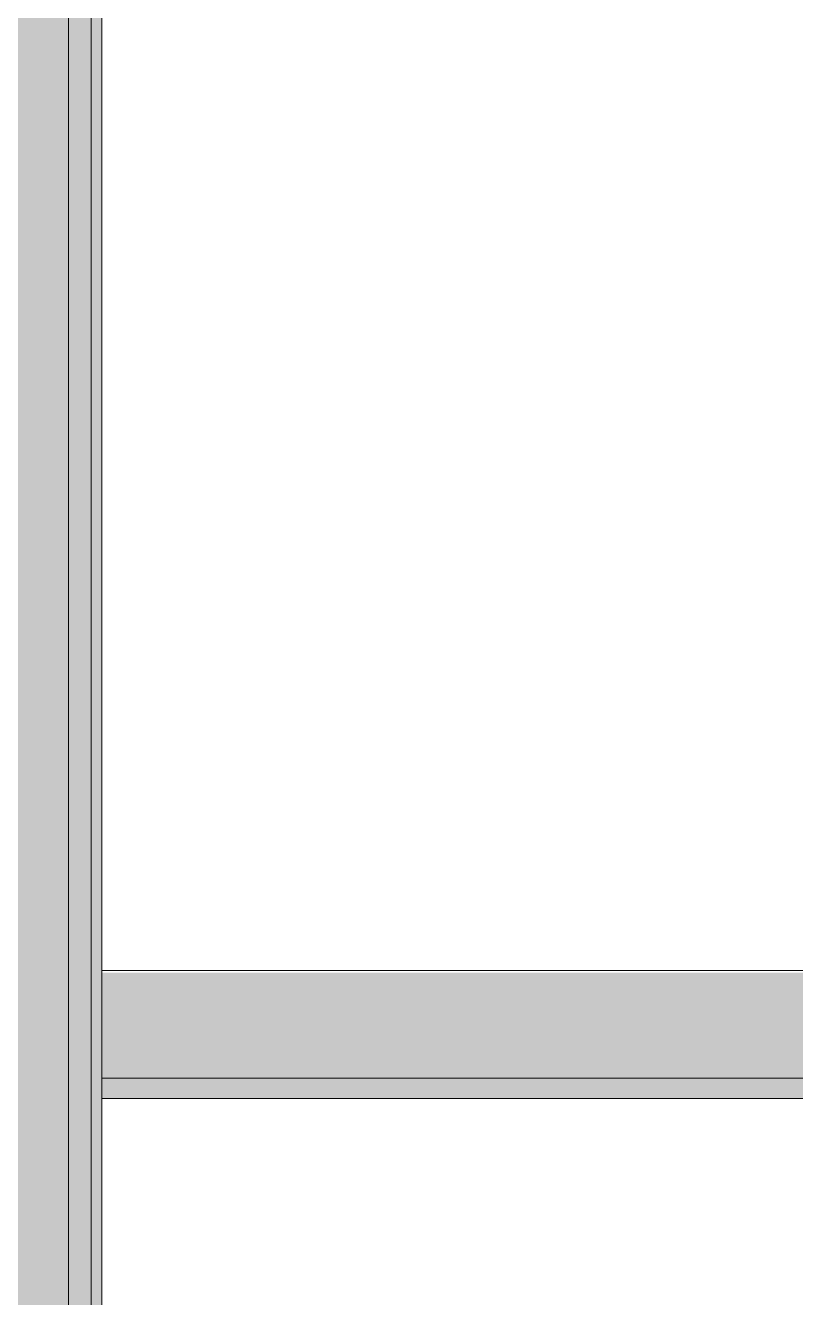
# Model space of a CAD drawing. Header units: inches. Extents: x 20478 to 36684, y -248 to 750.
# Drawn here: x 27251.93 to 27270.22, y 43.54 to 73.75 of the extents above; entities that cross this region are included whole.
import ezdxf

# ---------------------------------------------------------------- set-up
doc = ezdxf.new("R2010")
doc.units = ezdxf.units.IN
doc.header["$MEASUREMENT"] = 0
doc.layers.add('A-GLAZ-CWMG', color=51, linetype='Continuous', lineweight=9)
doc.layers.add('S-BEAM', color=12, linetype='Continuous', lineweight=9)

# ---------------------------------------------------------------- blocks, each defined once
blk = doc.blocks.new('Rectangular Mullion - Profile_Polycarbonate_Upper and left-V38-Elevation - South')
at = {"layer": 'A-GLAZ-CWMG'}
for points in [[(25316.953, 0), (25319.787, 0), (25319.787, 145.5), (25316.953, 145.5), (25316.953, 76.47)], [(25320.325, 0), (25320.325, 145.5), (25319.787, 145.5), (25319.787, 0)], [(25320.575, 0), (25320.575, 145.5), (25320.325, 145.5), (25320.325, 0)]]:
    blk.add_hatch(color=256, dxfattribs=at).paths.add_polyline_path(points, flags=0)
for p, q in [((25319.787, 145.5), (25319.787, 0)), ((25320.325, 145.5), (25320.325, 0)), ((25320.575, 142.666), (25320.575, 1.456))]:
    blk.add_line(p, q, dxfattribs=at)
blk = doc.blocks.new('Girt_C - 8_D-1076207-Elevation - South')
at = {"layer": 'S-BEAM'}
h = blk.add_hatch(color=256, dxfattribs=at)
h.paths.add_polyline_path([(25076.078, 51.117), (25110.265, 51.164), (25110.265, 51.305), (25076.078, 51.28), (25076.078, 51.162)], flags=0)
h.paths.add_polyline_path([(25112.265, 51.117), (25112.515, 51.164), (25112.515, 51.305), (25112.265, 51.28), (25112.265, 51.164)], flags=0)
h.paths.add_polyline_path([(25320.575, 51.117), (25501.078, 51.117), (25501.078, 51.305), (25320.575, 51.254), (25320.575, 51.175)], flags=0)
h.paths.add_polyline_path([(25836.265, 51.117), (25836.265, 51.305), (25836.109, 51.274), (25836.109, 51.117)], flags=0)
h.paths.add_polyline_path([(25834.109, 51.117), (25834.109, 51.305), (25799.921, 51.273), (25799.921, 51.117), (25810.955, 51.117)], flags=0)
h.paths.add_polyline_path([(25505.64, 51.117), (25517.89, 51.117), (25517.89, 51.305), (25505.64, 51.261), (25505.64, 51.185)], flags=0)
h.paths.add_polyline_path([(25603.605, 51.117), (25669.331, 51.117), (25669.331, 51.305), (25522.453, 51.262), (25522.453, 51.117), (25569.046, 51.117)], flags=0)
h = blk.add_hatch(color=256, dxfattribs=at)
h.paths.add_polyline_path([(25501.078, 48.75), (25501.078, 51.117), (25320.575, 51.117), (25320.575, 48.75), (25499.93, 48.75)], flags=0)
h.paths.add_polyline_path([(25085.23, 48.75), (25110.265, 48.75), (25110.265, 51.117), (25076.078, 51.117), (25076.078, 48.75)], flags=0)
h.paths.add_polyline_path([(25836.265, 48.75), (25836.265, 51.117), (25836.109, 51.117), (25836.109, 48.75)], flags=0)
h.paths.add_polyline_path([(25834.109, 48.75), (25834.109, 51.117), (25799.921, 51.117), (25799.921, 48.75), (25810.955, 48.75)], flags=0)
h.paths.add_polyline_path([(25112.265, 48.75), (25112.515, 48.75), (25112.515, 51.117), (25112.265, 51.117)], flags=0)
h.paths.add_polyline_path([(25669.331, 48.75), (25669.331, 51.117), (25522.453, 51.117), (25522.453, 48.75), (25655.442, 48.75)], flags=0)
h.paths.add_polyline_path([(25517.89, 48.75), (25517.89, 51.117), (25505.64, 51.117), (25505.64, 48.75), (25517.209, 48.75)], flags=0)
h = blk.add_hatch(color=256, dxfattribs=at)
h.paths.add_polyline_path([(25501.078, 48.268), (25501.078, 48.75), (25320.575, 48.75), (25320.575, 48.268), (25499.93, 48.268)], flags=0)
h.paths.add_polyline_path([(25085.23, 48.268), (25110.265, 48.268), (25110.265, 48.75), (25076.078, 48.75), (25076.078, 48.268)], flags=0)
h.paths.add_polyline_path([(25836.265, 48.268), (25836.265, 48.75), (25836.109, 48.75), (25836.109, 48.268)], flags=0)
h.paths.add_polyline_path([(25834.109, 48.268), (25834.109, 48.75), (25799.921, 48.75), (25799.921, 48.268), (25810.955, 48.268)], flags=0)
h.paths.add_polyline_path([(25112.265, 48.268), (25112.515, 48.268), (25112.515, 48.75), (25112.265, 48.75)], flags=0)
h.paths.add_polyline_path([(25669.331, 48.268), (25669.331, 48.75), (25522.453, 48.75), (25522.453, 48.268), (25655.442, 48.268)], flags=0)
h.paths.add_polyline_path([(25517.89, 48.268), (25517.89, 48.75), (25505.64, 48.75), (25505.64, 48.268), (25517.209, 48.268)], flags=0)
for p, q in [((25501.078, 51.305), (25320.575, 51.305)), ((25320.575, 48.75), (25501.078, 48.75)), ((25320.575, 48.268), (25501.078, 48.268))]:
    blk.add_line(p, q, dxfattribs=at)

msp = doc.modelspace()

# ---------------------------------------------------------------- block references
at = {"layer": 'A-GLAZ-CWMG'}
msp.add_blockref('Rectangular Mullion - Profile_Polycarbonate_Upper and left-V38-Elevation - South', (1933.17007, 0), dxfattribs=at)
at = {"layer": 'S-BEAM'}
msp.add_blockref('Girt_C - 8_D-1076207-Elevation - South', (1933.17007, 0), dxfattribs=at)

doc.saveas('drawing.dxf')
